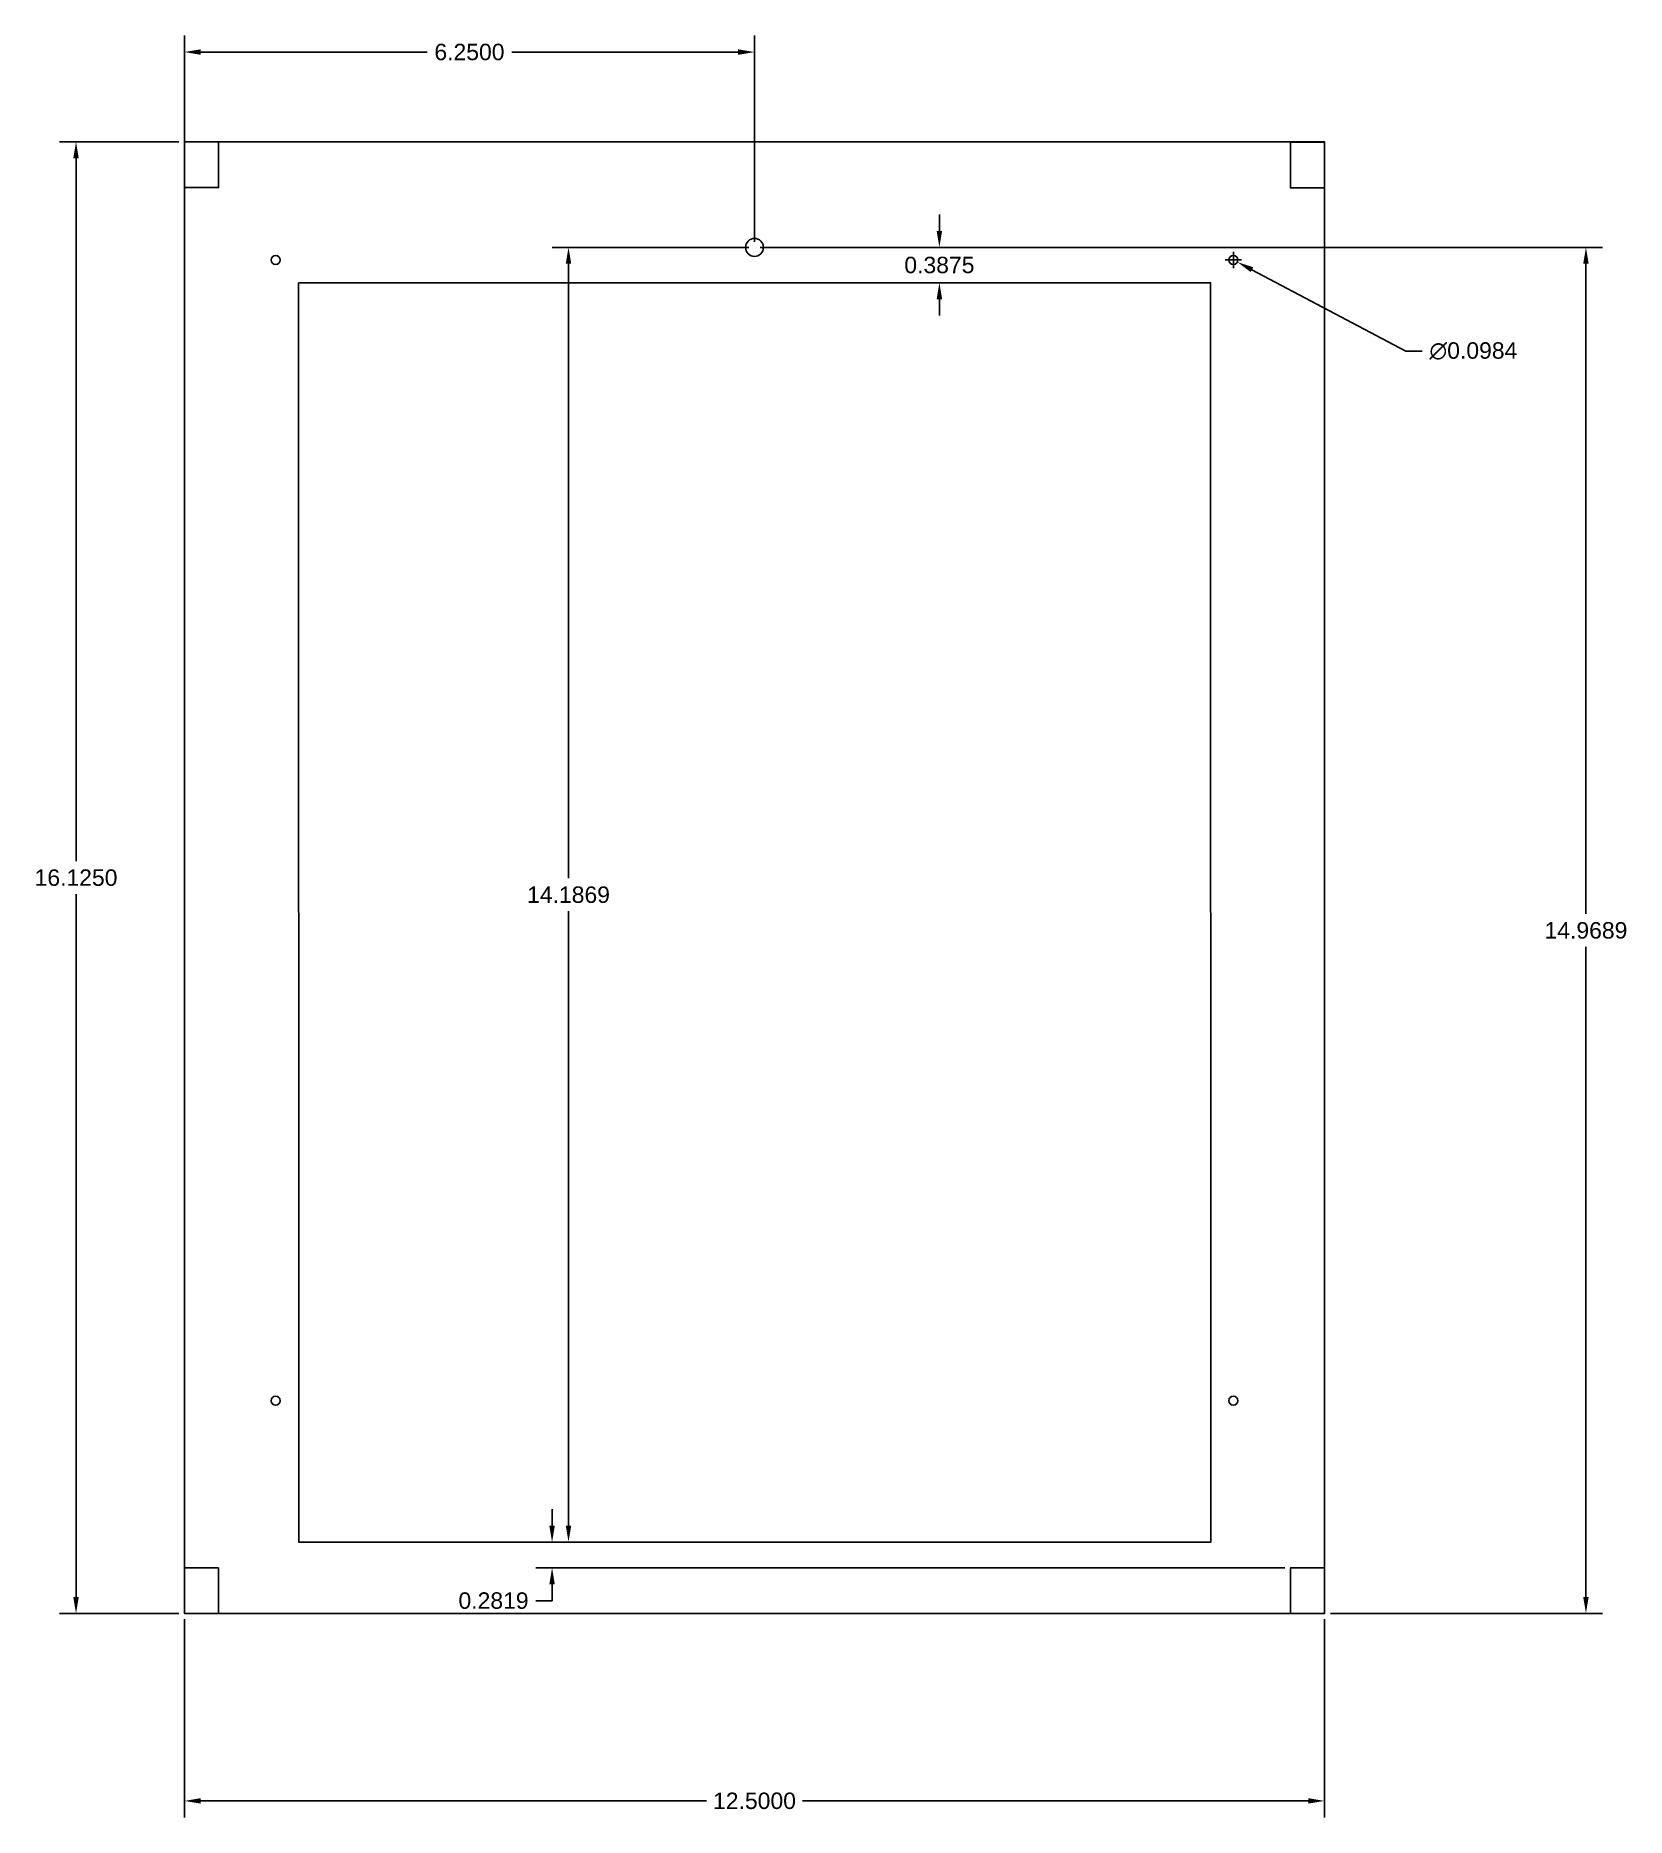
# Model space of a CAD drawing. Header units: inches. Extents: x 2.5 to 19.9, y 31.3 to 50.8.
import ezdxf

# ---------------------------------------------------------------- set-up
doc = ezdxf.new("R2010")
doc.units = ezdxf.units.IN
doc.header["$MEASUREMENT"] = 0
doc.layers.get('0').update_dxf_attribs({"color": 1})
doc.layers.add('dimensions', color=4, linetype='Continuous')
doc.styles.get("Standard").update_dxf_attribs({"font": 'Arial Regular.ttf'})
doc.dimstyles.get("Standard").update_dxf_attribs({"dimtxt": 0.18, "dimasz": 0.18, "dimexe": 0.18, "dimexo": 0.0625, "dimgap": 0.09, "dimtad": 0, "dimtih": 1, "dimtoh": 1, "dimdec": 4, "dimzin": 0, "dimdsep": 46, "dimtxsty": 'Standard', "dimcen": 0.09, "dimadec": 0, "dimazin": 0, "dimtfac": 1, "dimtdec": 4, "dimtofl": 0, "dimtmove": 0, "dimatfit": 3, "dimfxl": 1, "dimtolj": 1, "dimtzin": 0, "dimarcsym": 0})

# ---------------------------------------------------------------- blocks, each defined once
blk = doc.blocks.new('*D3')
at = {"layer": 'Defpoints', "color": 0, "transparency": 16777216}
for p in [(4.101, 33.546), (16.601, 33.546), (16.601, 31.492)]:
    blk.add_point(p, dxfattribs=at)
at = {"layer": 'dimensions', "color": 0, "lineweight": -2, "transparency": 16777216}
for p, q in [((4.101, 33.483), (4.101, 31.312)), ((16.601, 33.483), (16.601, 31.312)), ((4.281, 31.492), (9.826, 31.492)), ((16.421, 31.492), (10.876, 31.492))]:
    blk.add_line(p, q, dxfattribs=at)
at = {"layer": 'dimensions', "color": 0, "transparency": 16777216}
for points in [[(4.281, 31.522), (4.281, 31.462), (4.101, 31.492)], [(16.421, 31.522), (16.421, 31.462), (16.601, 31.492)]]:
    blk.add_solid(points, dxfattribs=at)
at = {"layer": 'dimensions', "color": 0, "transparency": 16777216, "insert": (10.351, 31.492), "char_height": 0.18, "attachment_point": 5}
blk.add_mtext('\\A1;12.5000', dxfattribs=at)
blk = doc.blocks.new('*D4')
at = {"layer": 'Defpoints', "color": 0, "transparency": 16777216}
for p in [(4.101, 49.671), (2.913, 33.546), (4.101, 33.546)]:
    blk.add_point(p, dxfattribs=at)
at = {"layer": 'dimensions', "color": 0, "lineweight": -2, "transparency": 16777216}
for p, q in [((4.039, 49.671), (2.733, 49.671)), ((2.913, 49.491), (2.913, 41.789)), ((2.913, 33.726), (2.913, 41.427)), ((4.039, 33.546), (2.733, 33.546))]:
    blk.add_line(p, q, dxfattribs=at)
at = {"layer": 'dimensions', "color": 0, "transparency": 16777216}
for points in [[(2.883, 49.491), (2.943, 49.491), (2.913, 49.671)], [(2.883, 33.726), (2.943, 33.726), (2.913, 33.546)]]:
    blk.add_solid(points, dxfattribs=at)
at = {"layer": 'dimensions', "color": 0, "transparency": 16777216, "insert": (2.913, 41.608), "char_height": 0.18, "attachment_point": 5}
blk.add_mtext('\\A1;16.1250', dxfattribs=at)
blk = doc.blocks.new('*D5')
at = {"layer": 'Defpoints', "color": 0, "transparency": 16777216}
for p in [(15.558, 48.4), (15.645, 48.354)]:
    blk.add_point(p, dxfattribs=at)
at = {"layer": 'dimensions', "color": 0, "lineweight": -2, "transparency": 16777216}
for p, q in [((15.601, 48.287), (15.601, 48.467)), ((15.511, 48.377), (15.691, 48.377)), ((17.492, 47.379), (15.804, 48.27)), ((17.672, 47.379), (17.492, 47.379))]:
    blk.add_line(p, q, dxfattribs=at)
at = {"layer": 'dimensions', "color": 0, "transparency": 16777216}
blk.add_solid([(15.818, 48.297), (15.79, 48.244), (15.645, 48.354)], dxfattribs=at)
at = {"layer": 'dimensions', "color": 0, "transparency": 16777216, "insert": (18.232, 47.379), "char_height": 0.18, "attachment_point": 5}
blk.add_mtext('\\A1;∅0.0984', dxfattribs=at)
blk = doc.blocks.new('*D13')
at = {"layer": 'Defpoints', "color": 0, "transparency": 16777216}
for p in [(10.351, 48.515), (10.497, 48.127), (12.378, 48.127)]:
    blk.add_point(p, dxfattribs=at)
at = {"layer": 'dimensions', "color": 0, "lineweight": -2, "transparency": 16777216}
for p, q in [((12.378, 48.695), (12.378, 48.875)), ((10.414, 48.515), (12.558, 48.515)), ((10.56, 48.127), (12.558, 48.127)), ((12.378, 47.947), (12.378, 47.767))]:
    blk.add_line(p, q, dxfattribs=at)
at = {"layer": 'dimensions', "color": 0, "transparency": 16777216}
for points in [[(12.348, 48.695), (12.408, 48.695), (12.378, 48.515)], [(12.348, 47.947), (12.408, 47.947), (12.378, 48.127)]]:
    blk.add_solid(points, dxfattribs=at)
at = {"layer": 'dimensions', "color": 0, "transparency": 16777216, "insert": (12.378, 48.321), "char_height": 0.18, "attachment_point": 5}
blk.add_mtext('\\A1;0.3875', dxfattribs=at)
blk = doc.blocks.new('*D14')
at = {"layer": 'Defpoints', "color": 0, "transparency": 16777216}
for p in [(10.351, 48.515), (16.601, 33.546), (19.466, 33.546)]:
    blk.add_point(p, dxfattribs=at)
at = {"layer": 'dimensions', "color": 0, "lineweight": -2, "transparency": 16777216}
for p, q in [((10.414, 48.515), (19.646, 48.515)), ((19.466, 48.335), (19.466, 41.211)), ((19.466, 33.726), (19.466, 40.849)), ((16.664, 33.546), (19.646, 33.546))]:
    blk.add_line(p, q, dxfattribs=at)
at = {"layer": 'dimensions', "color": 0, "transparency": 16777216}
for points in [[(19.436, 48.335), (19.496, 48.335), (19.466, 48.515)], [(19.436, 33.726), (19.496, 33.726), (19.466, 33.546)]]:
    blk.add_solid(points, dxfattribs=at)
at = {"layer": 'dimensions', "color": 0, "transparency": 16777216, "insert": (19.466, 41.03), "char_height": 0.18, "attachment_point": 5}
blk.add_mtext('\\A1;14.9689', dxfattribs=at)
blk = doc.blocks.new('*D15')
at = {"layer": 'Defpoints', "color": 0, "transparency": 16777216}
for p in [(4.101, 50.655), (4.101, 48.577), (10.351, 48.515)]:
    blk.add_point(p, dxfattribs=at)
at = {"layer": 'dimensions', "color": 0, "lineweight": -2, "transparency": 16777216}
for p, q in [((4.101, 48.64), (4.101, 50.835)), ((10.351, 48.577), (10.351, 50.835)), ((4.281, 50.655), (6.762, 50.655)), ((10.171, 50.655), (7.691, 50.655))]:
    blk.add_line(p, q, dxfattribs=at)
at = {"layer": 'dimensions', "color": 0, "transparency": 16777216}
for points in [[(4.281, 50.685), (4.281, 50.625), (4.101, 50.655)], [(10.171, 50.685), (10.171, 50.625), (10.351, 50.655)]]:
    blk.add_solid(points, dxfattribs=at)
at = {"layer": 'dimensions', "color": 0, "transparency": 16777216, "insert": (7.226, 50.655), "char_height": 0.18, "attachment_point": 5}
blk.add_mtext('\\A1;6.2500', dxfattribs=at)
blk = doc.blocks.new('*D17')
at = {"layer": 'Defpoints', "color": 0, "transparency": 16777216}
for p in [(10.351, 48.515), (8.312, 34.328), (15.355, 34.328)]:
    blk.add_point(p, dxfattribs=at)
at = {"layer": 'dimensions', "color": 0, "lineweight": -2, "transparency": 16777216}
for p, q in [((10.289, 48.515), (8.132, 48.515)), ((8.312, 48.335), (8.312, 41.602)), ((8.312, 34.508), (8.312, 41.24)), ((15.292, 34.328), (8.132, 34.328))]:
    blk.add_line(p, q, dxfattribs=at)
at = {"layer": 'dimensions', "color": 0, "transparency": 16777216}
for points in [[(8.282, 48.335), (8.342, 48.335), (8.312, 48.515)], [(8.282, 34.508), (8.342, 34.508), (8.312, 34.328)]]:
    blk.add_solid(points, dxfattribs=at)
at = {"layer": 'dimensions', "color": 0, "transparency": 16777216, "insert": (8.312, 41.421), "char_height": 0.18, "attachment_point": 5}
blk.add_mtext('\\A1;14.1869', dxfattribs=at)
blk = doc.blocks.new('*D18')
at = {"layer": 'Defpoints', "color": 0, "transparency": 16777216}
for p in [(15.355, 34.328), (8.132, 34.046), (16.226, 34.046)]:
    blk.add_point(p, dxfattribs=at)
at = {"layer": 'dimensions', "color": 0, "lineweight": -2, "transparency": 16777216}
for p, q in [((8.132, 34.508), (8.132, 34.688)), ((15.292, 34.328), (7.952, 34.328)), ((16.164, 34.046), (7.952, 34.046)), ((8.132, 33.866), (8.132, 33.686)), ((8.132, 33.686), (7.952, 33.686))]:
    blk.add_line(p, q, dxfattribs=at)
at = {"layer": 'dimensions', "color": 0, "transparency": 16777216}
for points in [[(8.102, 34.508), (8.162, 34.508), (8.132, 34.328)], [(8.102, 33.866), (8.162, 33.866), (8.132, 34.046)]]:
    blk.add_solid(points, dxfattribs=at)
at = {"layer": 'dimensions', "color": 0, "transparency": 16777216, "insert": (7.49, 33.686), "char_height": 0.18, "attachment_point": 5}
blk.add_mtext('\\A1;0.2819', dxfattribs=at)

msp = doc.modelspace()

# ---------------------------------------------------------------- linework, layer by layer
for points in [[(4.10101, 33.54573), (16.60101, 33.54573), (16.60101, 49.67073), (4.10101, 49.67073)], [(4.47601, 49.67073), (4.10101, 49.67073), (4.10101, 49.17073), (4.47601, 49.17073)], [(16.60101, 49.66702), (16.22601, 49.66702), (16.22601, 49.16702), (16.60101, 49.16702)], [(5.35108, 48.12711), (15.35108, 48.12711), (15.35478, 34.32764), (5.35478, 34.32764)], [(4.47601, 34.04573), (4.10101, 34.04573), (4.10101, 33.54573), (4.47601, 33.54573)], [(16.60101, 33.54573), (16.22601, 33.54573), (16.22601, 34.04573), (16.60101, 34.04573)]]:
    msp.add_lwpolyline(points, close=True)
for centre, radius in [((5.10103, 48.37708), 0.0492), ((10.35103, 48.51458), 0.09842), ((15.60107, 48.37708), 0.0492), ((5.10103, 35.87715), 0.0492), ((15.60104, 35.87714), 0.0492)]:
    msp.add_circle(centre, radius)

# ---------------------------------------------------------------- dimensions: what is measured, and where the dimension line sits
at = {"layer": 'dimensions'}
for base, p1, p2, picture, middle in [((4.10101, 50.65512), (10.35103, 48.51458), (4.10101, 48.57708), '*D15', (7.22602, 50.65512)), ((16.60101, 31.49166), (4.10101, 33.54573), (16.60101, 33.54573), '*D3', (10.35101, 31.49166))]:
    dim = msp.add_linear_dim(base=base, p1=p1, p2=p2, dimstyle='Standard', dxfattribs=at)
    dim.commit()
    dim.dimension.update_dxf_attribs({"geometry": picture, "text_midpoint": middle})
for base, p1, p2, picture, middle in [((2.91302, 33.54573), (4.10101, 49.67073), (4.10101, 33.54573), '*D4', (2.91302, 41.60823)), ((12.37762, 48.12711), (10.35103, 48.51458), (10.49723, 48.12711), '*D13', (12.37762, 48.32084)), ((8.31246, 34.32764), (10.35103, 48.51458), (15.35478, 34.32764), '*D17', (8.31246, 41.42111)), ((19.466312, 33.545729), (10.351034, 48.514582), (16.601007, 33.545729), '*D14', (19.466312, 41.030155)), ((8.13246, 34.04573), (15.35478, 34.32764), (16.22601, 34.04573), '*D18', (7.49043, 33.68573))]:
    dim = msp.add_linear_dim(base=base, p1=p1, p2=p2, angle=90, dimstyle='Standard', dxfattribs=at)
    dim.commit()
    dim.dimension.update_dxf_attribs({"geometry": picture, "text_midpoint": middle})
dim = msp.add_diameter_dim_2p(p1=(15.55756, 48.40004), p2=(15.64459, 48.35412), dimstyle='Standard', dxfattribs=at)
dim.commit()
dim.dimension.update_dxf_attribs({"geometry": '*D5', "text_midpoint": (18.23189, 47.37941), "dimtype": 163})

doc.saveas('drawing.dxf')
